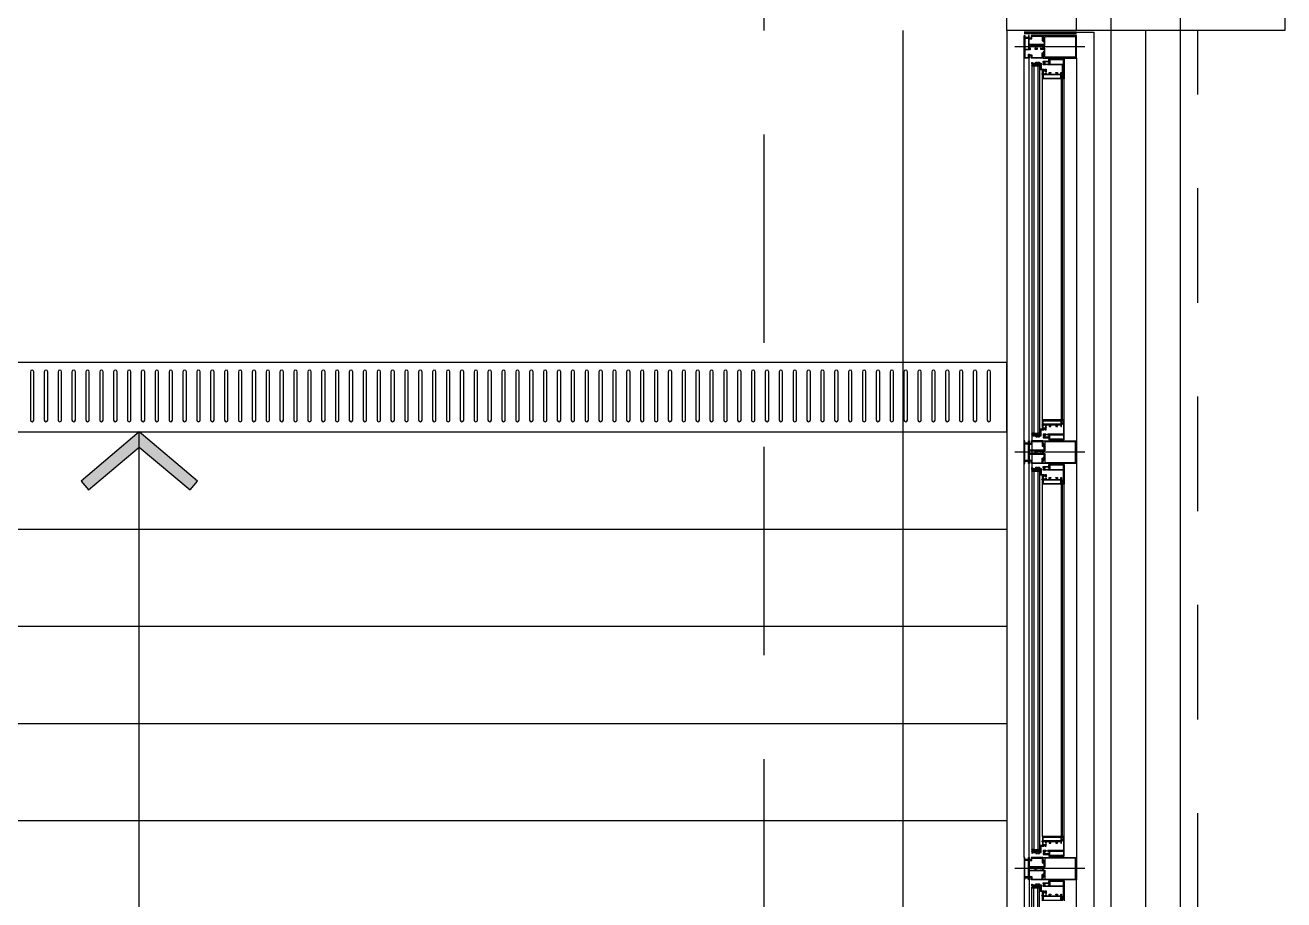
# Model space of a CAD drawing. Header units: millimetres. Extents: x -47382 to 204618, y -51045 to 127155.
# Drawn here: x 22372 to 25997, y 57966 to 60486 of the extents above; entities that cross this region are included whole.
import ezdxf

# ---------------------------------------------------------------- set-up
doc = ezdxf.new("R2010")
doc.units = ezdxf.units.MM
doc.header["$LTSCALE"] = 300
doc.header["$MEASUREMENT"] = 0
for name, pattern in [('CEN', [62, 60, -1, 0, -1]), ('HID', [2, 1.1, -0.9]), ('STD_HIDDEN', [3, 2, -1])]:
    doc.linetypes.add(name, pattern=pattern)
doc.layers.get('0').update_dxf_attribs({"linetype": 'CONTINUOUS'})
for name, color, linetype in [('A-CEN', 1, 'CEN'), ('A-CURTAIN', 4, 'HID'), ('A-DOOR', 4, 'CONTINUOUS'), ('A-FLOR-FLIN-TYP2', 8, 'CONTINUOUS'), ('A-FLOR-LINE-ABOV', 6, 'STD_HIDDEN'), ('A-FLOR-PFIX', 6, 'CONTINUOUS'), ('A-FLOR-STRA-ETC', 7, 'CONTINUOUS'), ('A-FLOR-STRA-MAIN', 4, 'CONTINUOUS'), ('A-FLOR-SUB-ELE', 7, 'CONTINUOUS'), ('A-OUT-FIN-TYP2', 4, 'CONTINUOUS'), ('A-ST-AXIS-CEN', 252, 'CEN'), ('A-ST-COL', 2, 'CONTINUOUS'), ('A-ST-CONC', 2, 'CONTINUOUS'), ('A-조적해치', 8, 'CONTINUOUS'), ('FIN', 5, 'CONTINUOUS')]:
    doc.layers.add(name, color=color, linetype=linetype)

# ---------------------------------------------------------------- blocks, each defined once
blk = doc.blocks.new('A$C425351A3')
at = {"layer": 'A-DOOR', "color": 4}
for p, q in [((0, 27.1), (0, 227.1)), ((0, 227.1), (3620, 227.1)), ((42.5, 201.3), (42.5, 0)), ((1210, 201.3), (1210, 0)), ((2410, 201.3), (2410, 0)), ((0, 177.1), (0, 27.1)), ((5, 177.1), (5, 27.1)), ((75, 177.1), (2377.5, 177.1)), ((3545, 177.1), (2442.5, 177.1)), ((1117.5, 137.1), (94.5, 137.1)), ((1117.5, 142.1), (135, 142.1)), ((1117.5, 134.1), (135, 134.1)), ((2317.5, 142.1), (1302.5, 142.1)), ((2317.5, 137.1), (1302.5, 137.1)), ((2317.5, 134.1), (1302.5, 134.1)), ((97.4, 50.1), (94.9, 74.1)), ((113.9, 81.1), (113.9, 79.1)), ((1145.7, 79.1), (121.5, 79.1)), ((2317.5, 79.1), (1274.3, 79.1)), ((2377.5, 41.1), (75, 41.1)), ((97.4, 71.1), (97.4, 65.1)), ((97.4, 71.1), (1155.1, 71.1)), ((97.4, 49.1), (97.4, 71.1)), ((97.4, 66.1), (1155.1, 66.1)), ((97.4, 54.1), (1155.1, 54.1)), ((97.4, 49.1), (2355.1, 49.1)), ((1155.1, 71.1), (1155.1, 65.1)), ((1155.1, 54.1), (1155.1, 49.1)), ((1264.9, 71.1), (2355.1, 71.1)), ((1264.9, 71.1), (1264.9, 65.1)), ((1264.9, 66.1), (2355.1, 66.1)), ((1264.9, 54.1), (2355.1, 54.1)), ((1264.9, 54.1), (1264.9, 49.1)), ((2355.1, 71.1), (2355.1, 65.1)), ((2355.1, 54.1), (2355.1, 49.1)), ((2442.5, 41.1), (3545, 41.1)), ((2464.9, 71.1), (2464.9, 65.1)), ((3522.6, 71.1), (2464.9, 71.1)), ((3522.6, 66.1), (2464.9, 66.1)), ((2464.9, 54.1), (2464.9, 49.1)), ((3522.6, 54.1), (2464.9, 54.1)), ((3522.6, 49.1), (2464.9, 49.1)), ((2377.5, 27.1), (75, 27.1)), ((2442.5, 27.1), (3545, 27.1))]:
    blk.add_line(p, q, dxfattribs=at)
for points in [[(10, 81.1), (19, 81.1, 1), (19, 82.2), (18, 82.2), (18, 83.8), (24, 83.8), (24, 82.2), (23.1, 82.2, 1), (23.1, 81.1), (26.5, 81.1, 0.414214), (27, 81.6), (27, 83.6, -0.414214), (27.5, 84.1), (35.5, 84.1, -0.414214), (36, 83.6), (36, 69.9), (36.3, 69.6), (36, 69.3), (36, 42.1, -0.414214), (35, 41.1), (21.5, 41.1), (21.5, 41.8, 1), (20, 41.8), (20, 41.1), (10, 41.1), (10, 39.1), (14.9, 39.1, -0.414214), (15.4, 38.6), (15.4, 30.3, 1), (16.9, 30.3), (16.9, 38.6, -0.414214), (17.4, 39.1), (48, 39.1, 0.414214), (49, 40.1), (49, 42.6), (47.5, 42.6), (47.1, 41.4, -0.322823), (46.6, 41.1), (38.5, 41.1, -0.414214), (38, 41.6), (38, 57.6, -0.414214), (38.5, 58.1), (46.7, 58.1, -0.284079), (47.1, 57.8), (47.5, 57.1), (49, 57.1), (49, 65.1, 0.414214), (48.5, 65.6), (46.3, 65.6, 1), (46.3, 64.1), (46.5, 64.1, -0.414214), (47, 63.6), (47, 60.9, -0.414214), (46.2, 60.1), (38.8, 60.1, -0.414214), (38, 60.9), (38, 63.6, -0.414214), (38.5, 64.1), (38.8, 64.1, 1), (38.8, 65.6), (38.5, 65.6, -0.414214), (38, 66.1), (38, 73.1, -0.414214), (38.5, 73.6), (38.8, 73.6, 1), (38.8, 75.1), (38.5, 75.1, -0.414214), (38, 75.6), (38, 78.3, -0.414214), (38.8, 79.1), (46.2, 79.1, -0.414214), (47, 78.3), (47, 75.6, -0.414214), (46.5, 75.1), (46.3, 75.1, 1), (46.3, 73.6), (48.5, 73.6, 0.414214), (49, 74.1), (49, 83.6, -0.414214), (49.5, 84.1), (58.5, 84.1, -0.414214), (59, 83.6), (59, 83.1, -0.414214), (58.5, 82.6), (57.1, 82.6, 1), (57.1, 81.1), (62, 81.1, 1), (62, 82.2), (61, 82.2), (61, 83.8), (67, 83.8), (67, 82.2), (66.1, 82.2, 1), (66.1, 81.1), (75, 81.1), (75, 177.1), (10, 177.1)], [(38.5, 82.1), (38.5, 86.1, 0.414214), (38, 86.6), (13, 86.6, -0.414214), (12.5, 87.1), (12.5, 174.1, -0.414214), (13, 174.6), (72, 174.6, -0.414214), (72.5, 174.1), (72.5, 87.1, -0.414214), (72, 86.6), (47, 86.6, 0.414214), (46.5, 86.1), (46.5, 82.1, -0.414214), (46, 81.6), (39, 81.6, -0.414214)], [(135, 137.1), (131.5, 137.1, -1), (131.5, 138.6), (133, 138.6), (133, 140.1), (125, 140.1), (125, 138.6), (126.5, 138.6, -1), (126.5, 137.1), (123, 137.1), (123, 140.1), (95.5, 140.1, 0.414213), (94.5, 139.1), (94.5, 95.2, -0.414213), (94, 94.7), (92, 94.7, -1), (92, 95.7), (92.5, 95.7), (92.5, 98.1, 0.414214), (92, 98.6), (86, 98.6, 0.414214), (85.5, 98.1), (85.5, 95.7), (86, 95.7, -1), (86, 94.7), (85.5, 94.7), (85.5, 89.5), (86, 89.5, -1), (86, 88.5), (85.5, 88.5), (85.5, 86.1, 0.414214), (86, 85.6), (92, 85.6, 0.414214), (92.5, 86.1), (92.5, 88.5), (92, 88.5, -1), (92, 89.5), (94, 89.5, -0.414214), (94.5, 89), (94.5, 81.1), (91, 81.1, -0.414214), (90.5, 81.6), (90.5, 81.6, -0.414214), (91, 82.1), (92.5, 82.1), (92.5, 83.6), (85.5, 83.6), (85.5, 82.1), (87, 82.1, -1), (87, 81.1), (83.5, 81.1), (83.5, 91.8), (83.8, 92.1), (83.5, 92.4), (83.5, 97.6, 0.414214), (83, 98.1), (78, 98.1), (78, 106.1), (76, 106.1, -0.414214), (75, 107.1, -0.414214), (76, 108.1), (78, 108.1), (78, 134.1), (76, 134.1, -0.414214), (75, 135.1, -0.414214), (76, 136.1), (78, 136.1), (78, 142.1), (135, 142.1)], [(1117.5, 137.1), (1121, 137.1, 1), (1121, 138.6), (1119.5, 138.6), (1119.5, 140.1), (1127.5, 140.1), (1127.5, 138.6), (1126, 138.6, 1), (1126, 137.1), (1129.5, 137.1), (1129.5, 140.1), (1157, 140.1, -0.414213), (1158, 139.1), (1158, 95.2, 0.414213), (1158.5, 94.7), (1160.5, 94.7, 1), (1160.5, 95.7), (1160, 95.7), (1160, 98.1, -0.414214), (1160.5, 98.6), (1166.5, 98.6, -0.414214), (1167, 98.1), (1167, 95.7), (1166.5, 95.7, 1), (1166.5, 94.7), (1167, 94.7), (1167, 89.5), (1166.5, 89.5, 1), (1166.5, 88.5), (1167, 88.5), (1167, 86.1, -0.414214), (1166.5, 85.6), (1160.5, 85.6, -0.414214), (1160, 86.1), (1160, 88.5), (1160.5, 88.5, 1), (1160.5, 89.5), (1158.5, 89.5, 0.414214), (1158, 89), (1158, 81.1), (1161.5, 81.1, 0.414214), (1162, 81.6), (1162, 81.6, 0.414214), (1161.5, 82.1), (1160, 82.1), (1160, 83.6), (1167, 83.6), (1167, 82.1), (1165.5, 82.1, 1), (1165.5, 81.1), (1169, 81.1), (1169, 91.8), (1168.7, 92.1), (1169, 92.4), (1169, 97.6, -0.414214), (1169.5, 98.1), (1174.5, 98.1), (1174.5, 106.1), (1176.5, 106.1, 0.414214), (1177.5, 107.1, 0.414214), (1176.5, 108.1), (1174.5, 108.1), (1174.5, 134.1), (1176.5, 134.1, 0.414214), (1177.5, 135.1, 0.414214), (1176.5, 136.1), (1174.5, 136.1), (1174.5, 142.1), (1117.5, 142.1)], [(1302.5, 137.1), (1299, 137.1, -1), (1299, 138.6), (1300.5, 138.6), (1300.5, 140.1), (1292.5, 140.1), (1292.5, 138.6), (1294, 138.6, -1), (1294, 137.1), (1290.5, 137.1), (1290.5, 140.1), (1263, 140.1, 0.414213), (1262, 139.1), (1262, 95.2, -0.414213), (1261.5, 94.7), (1259.5, 94.7, -1), (1259.5, 95.7), (1260, 95.7), (1260, 98.1, 0.414214), (1259.5, 98.6), (1253.5, 98.6, 0.414214), (1253, 98.1), (1253, 95.7), (1253.5, 95.7, -1), (1253.5, 94.7), (1253, 94.7), (1253, 89.5), (1253.5, 89.5, -1), (1253.5, 88.5), (1253, 88.5), (1253, 86.1, 0.414214), (1253.5, 85.6), (1259.5, 85.6, 0.414214), (1260, 86.1), (1260, 88.5), (1259.5, 88.5, -1), (1259.5, 89.5), (1261.5, 89.5, -0.414214), (1262, 89), (1262, 81.1), (1258.5, 81.1, -0.414214), (1258, 81.6), (1258, 81.6, -0.414214), (1258.5, 82.1), (1260, 82.1), (1260, 83.6), (1253, 83.6), (1253, 82.1), (1254.5, 82.1, -1), (1254.5, 81.1), (1251, 81.1), (1251, 91.8), (1251.3, 92.1), (1251, 92.4), (1251, 97.6, 0.414214), (1250.5, 98.1), (1245.5, 98.1), (1245.5, 106.1), (1243.5, 106.1, -0.414214), (1242.5, 107.1, -0.414214), (1243.5, 108.1), (1245.5, 108.1), (1245.5, 134.1), (1243.5, 134.1, -0.414214), (1242.5, 135.1, -0.414214), (1243.5, 136.1), (1245.5, 136.1), (1245.5, 142.1), (1302.5, 142.1)], [(2317.5, 137.1), (2321, 137.1, 1), (2321, 138.6), (2319.5, 138.6), (2319.5, 140.1), (2327.5, 140.1), (2327.5, 138.6), (2326, 138.6, 1), (2326, 137.1), (2329.5, 137.1), (2329.5, 140.1), (2357, 140.1, -0.414213), (2358, 139.1), (2358, 95.2, 0.414213), (2358.5, 94.7), (2360.5, 94.7, 1), (2360.5, 95.7), (2360, 95.7), (2360, 98.1, -0.414214), (2360.5, 98.6), (2366.5, 98.6, -0.414214), (2367, 98.1), (2367, 95.7), (2366.5, 95.7, 1), (2366.5, 94.7), (2367, 94.7), (2367, 89.5), (2366.5, 89.5, 1), (2366.5, 88.5), (2367, 88.5), (2367, 86.1, -0.414214), (2366.5, 85.6), (2360.5, 85.6, -0.414214), (2360, 86.1), (2360, 88.5), (2360.5, 88.5, 1), (2360.5, 89.5), (2358.5, 89.5, 0.414214), (2358, 89), (2358, 81.1), (2361.5, 81.1, 0.414214), (2362, 81.6), (2362, 81.6, 0.414214), (2361.5, 82.1), (2360, 82.1), (2360, 83.6), (2367, 83.6), (2367, 82.1), (2365.5, 82.1, 1), (2365.5, 81.1), (2369, 81.1), (2369, 91.8), (2368.7, 92.1), (2369, 92.4), (2369, 97.6, -0.414214), (2369.5, 98.1), (2374.5, 98.1), (2374.5, 106.1), (2376.5, 106.1, 0.414214), (2377.5, 107.1, 0.414214), (2376.5, 108.1), (2374.5, 108.1), (2374.5, 134.1), (2376.5, 134.1, 0.414214), (2377.5, 135.1, 0.414214), (2376.5, 136.1), (2374.5, 136.1), (2374.5, 142.1), (2317.5, 142.1)], [(23.9, 83.2, 0.414214), (23.4, 83.7), (18.7, 83.7, 0.414214), (18.2, 83.2), (18.2, 82.7, 0.414214), (18.7, 82.2), (19.5, 82.2, -0.696601), (19.5, 80.8), (10, 80.8), (10, 48.1, 0.414214), (11, 47.1), (17.5, 47.1), (17.5, 41.6), (19.5, 41.6), (19.5, 48.1, 0.414214), (18.5, 49.1), (12, 49.1), (12, 78.5), (25.5, 78.5), (25.5, 80.8), (22.5, 80.8, -0.696601), (22.5, 82.2), (23.4, 82.2, 0.414214), (23.9, 82.7)], [(61.2, 83.2, -0.414214), (61.7, 83.7), (66.4, 83.7, -0.414214), (66.9, 83.2), (66.9, 82.7, -0.414214), (66.4, 82.2), (65.5, 82.2, 0.696601), (65.5, 80.8), (75, 80.8), (75, 48.1, -0.414214), (74, 47.1), (67.5, 47.1), (67.5, 41.6), (65.5, 41.6), (65.5, 48.1, -0.414214), (66.5, 49.1), (73, 49.1), (73, 78.5), (59.5, 78.5), (59.5, 80.8), (62.5, 80.8, 0.696601), (62.5, 82.2), (61.7, 82.2, -0.414214), (61.2, 82.7)], [(1191.4, 83.2, 0.414214), (1190.9, 83.7), (1186.2, 83.7, 0.414214), (1185.7, 83.2), (1185.7, 82.7, 0.414214), (1186.2, 82.2), (1187, 82.2, -0.696601), (1187, 80.8), (1177.5, 80.8), (1177.5, 48.1, 0.414214), (1178.5, 47.1), (1185, 47.1), (1185, 41.6), (1187, 41.6), (1187, 48.1, 0.414214), (1186, 49.1), (1179.5, 49.1), (1179.5, 78.5), (1193, 78.5), (1193, 80.8), (1190, 80.8, -0.696601), (1190, 82.2), (1190.9, 82.2, 0.414214), (1191.4, 82.7)], [(1228.7, 83.2, -0.414214), (1229.2, 83.7), (1233.9, 83.7, -0.414214), (1234.4, 83.2), (1234.4, 82.7, -0.414214), (1233.9, 82.2), (1233, 82.2, 0.696601), (1233, 80.8), (1242.5, 80.8), (1242.5, 48.1, -0.414214), (1241.5, 47.1), (1235, 47.1), (1235, 41.6), (1233, 41.6), (1233, 48.1, -0.414214), (1234, 49.1), (1240.5, 49.1), (1240.5, 78.5), (1227, 78.5), (1227, 80.8), (1230, 80.8, 0.696601), (1230, 82.2), (1229.2, 82.2, -0.414214), (1228.7, 82.7)], [(2391.4, 83.2, 0.414214), (2390.9, 83.7), (2386.2, 83.7, 0.414214), (2385.7, 83.2), (2385.7, 82.7, 0.414214), (2386.2, 82.2), (2387, 82.2, -0.696601), (2387, 80.8), (2377.5, 80.8), (2377.5, 48.1, 0.414214), (2378.5, 47.1), (2385, 47.1), (2385, 41.6), (2387, 41.6), (2387, 48.1, 0.414214), (2386, 49.1), (2379.5, 49.1), (2379.5, 78.5), (2393, 78.5), (2393, 80.8), (2390, 80.8, -0.696601), (2390, 82.2), (2390.9, 82.2, 0.414214), (2391.4, 82.7)], [(2428.7, 83.2, -0.414214), (2429.2, 83.7), (2433.9, 83.7, -0.414214), (2434.4, 83.2), (2434.4, 82.7, -0.414214), (2433.9, 82.2), (2433, 82.2, 0.696601), (2433, 80.8), (2442.5, 80.8), (2442.5, 48.1, -0.414214), (2441.5, 47.1), (2435, 47.1), (2435, 41.6), (2433, 41.6), (2433, 48.1, -0.414214), (2434, 49.1), (2440.5, 49.1), (2440.5, 78.5), (2427, 78.5), (2427, 80.8), (2430, 80.8, 0.696601), (2430, 82.2), (2429.2, 82.2, -0.414214), (2428.7, 82.7)], [(17, 29.1), (17, 38, -1), (18.5, 38), (18.5, 29.1, 0.414214), (19, 28.6), (48.3, 28.6, 0.414214), (49.3, 29.6), (49.3, 42.9), (47.3, 42.9), (46.8, 41.4), (45.3, 41.4), (45.3, 43.4, -0.414214), (46.3, 44.4), (49.8, 44.4, -0.414214), (50.8, 43.4), (50.8, 29.6, 0.414214), (51.8, 28.6), (73, 28.6, 0.414214), (73.5, 29.1), (73.5, 39.1, 0.414214), (73, 39.6), (63.5, 39.6), (63.5, 41.8, -1), (65, 41.8), (65, 41.1), (75, 41.1), (75, 27.1), (10, 27.1), (10, 28.6), (16.5, 28.6, 0.414214)]]:
    blk.add_lwpolyline(points, format="xyb", close=True, dxfattribs=at)
for points in [[(1177.5, 177.1), (1242.5, 177.1), (1242.5, 81.1), (1233.6, 81.1, -1), (1233.6, 82.2), (1234.5, 82.2), (1234.5, 83.8), (1228.5, 83.8), (1228.5, 82.2), (1229.5, 82.2, -1), (1229.5, 81.1), (1226, 81.1, -0.414214), (1225.5, 81.6), (1225.5, 83.6, 0.414214), (1225, 84.1), (1217, 84.1, 0.414214), (1216.5, 83.6), (1216.5, 69.9), (1216.2, 69.6), (1216.5, 69.3), (1216.5, 42.1, 0.414214), (1217.5, 41.1), (1231, 41.1), (1231, 41.8, -1), (1232.5, 41.8), (1232.5, 41.1), (1242.5, 41.1), (1242.5, 39.1), (1237.6, 39.1, 0.414214), (1237.1, 38.6), (1237.1, 30.3, -1), (1235.6, 30.3), (1235.6, 38.6, 0.414214), (1235.1, 39.1), (1210, 39.1), (1184.9, 39.1, 0.414214), (1184.4, 38.6), (1184.4, 30.3, -1), (1182.9, 30.3), (1182.9, 38.6, 0.414214), (1182.4, 39.1), (1177.5, 39.1), (1177.5, 41.1), (1187.5, 41.1), (1187.5, 41.8, -1), (1189, 41.8), (1189, 41.1), (1202.5, 41.1, 0.414214), (1203.5, 42.1), (1203.5, 69.3), (1203.8, 69.6), (1203.5, 69.9), (1203.5, 83.6, 0.414214), (1203, 84.1), (1195, 84.1, 0.414214), (1194.5, 83.6), (1194.5, 81.6, -0.414214), (1194, 81.1), (1190.6, 81.1, -1), (1190.6, 82.2), (1191.5, 82.2), (1191.5, 83.8), (1185.5, 83.8), (1185.5, 82.2), (1186.5, 82.2, -1), (1186.5, 81.1), (1177.5, 81.1), (1177.5, 177.1)], [(1210, 81.6), (1213.5, 81.6, 0.414214), (1214, 82.1), (1214, 86.1, -0.414214), (1214.5, 86.6), (1239.5, 86.6, 0.414214), (1240, 87.1), (1240, 174.6), (1180, 174.6), (1180, 87.1, 0.414214), (1180.5, 86.6), (1205.5, 86.6, -0.414214), (1206, 86.1), (1206, 82.1, 0.414214), (1206.5, 81.6), (1210, 81.6)], [(2377.5, 177.1), (2442.5, 177.1), (2442.5, 81.1), (2433.6, 81.1, -1), (2433.6, 82.2), (2434.5, 82.2), (2434.5, 83.8), (2428.5, 83.8), (2428.5, 82.2), (2429.5, 82.2, -1), (2429.5, 81.1), (2426, 81.1, -0.414214), (2425.5, 81.6), (2425.5, 83.6, 0.414214), (2425, 84.1), (2417, 84.1, 0.414214), (2416.5, 83.6), (2416.5, 69.9), (2416.2, 69.6), (2416.5, 69.3), (2416.5, 42.1, 0.414214), (2417.5, 41.1), (2431, 41.1), (2431, 41.8, -1), (2432.5, 41.8), (2432.5, 41.1), (2442.5, 41.1), (2442.5, 39.1), (2437.6, 39.1, 0.414214), (2437.1, 38.6), (2437.1, 30.3, -1), (2435.6, 30.3), (2435.6, 38.6, 0.414214), (2435.1, 39.1), (2410, 39.1), (2384.9, 39.1, 0.414214), (2384.4, 38.6), (2384.4, 30.3, -1), (2382.9, 30.3), (2382.9, 38.6, 0.414214), (2382.4, 39.1), (2377.5, 39.1), (2377.5, 41.1), (2387.5, 41.1), (2387.5, 41.8, -1), (2389, 41.8), (2389, 41.1), (2402.5, 41.1, 0.414214), (2403.5, 42.1), (2403.5, 69.3), (2403.8, 69.6), (2403.5, 69.9), (2403.5, 83.6, 0.414214), (2403, 84.1), (2395, 84.1, 0.414214), (2394.5, 83.6), (2394.5, 81.6, -0.414214), (2394, 81.1), (2390.6, 81.1, -1), (2390.6, 82.2), (2391.5, 82.2), (2391.5, 83.8), (2385.5, 83.8), (2385.5, 82.2), (2386.5, 82.2, -1), (2386.5, 81.1), (2377.5, 81.1), (2377.5, 177.1)], [(2410, 81.6), (2413.5, 81.6, 0.414214), (2414, 82.1), (2414, 86.1, -0.414214), (2414.5, 86.6), (2439.5, 86.6, 0.414214), (2440, 87.1), (2440, 174.6), (2380, 174.6), (2380, 87.1, 0.414214), (2380.5, 86.6), (2405.5, 86.6, -0.414214), (2406, 86.1), (2406, 82.1, 0.414214), (2406.5, 81.6), (2410, 81.6)], [(121.5, 79.1), (121.5, 78.6, -1), (120, 78.6), (120, 79.1), (116.3, 79.1), (116, 79.4), (115.7, 79.1), (108.8, 79.1), (108.8, 74.1), (94.9, 74.1), (94.9, 72.1), (93.6, 72.1), (93.6, 74.1), (91.4, 74.1), (91.4, 59.4), (93.6, 59.4), (93.6, 61.4), (94.9, 61.4), (94.9, 58.1), (91.4, 58.1), (91.4, 49.1), (87.5, 49.1, -0.414214), (87.2, 49.4), (87.2, 50.3, -0.414214), (87.5, 50.6), (89.4, 50.6), (89.4, 59.9), (86.2, 59.9), (86.2, 62.9, -0.414214), (86.7, 63.4), (87.4, 63.4, -0.414214), (87.9, 62.9), (87.9, 61.9), (89.4, 61.9), (89.4, 63.4), (89.4, 65.6), (86.2, 65.6), (86.2, 70.1, -0.414214), (86.7, 70.6), (87.4, 70.6, -0.414214), (87.9, 70.1), (87.9, 67.6), (89.4, 67.6), (89.4, 76.1), (106.8, 76.1), (106.8, 82.6, -0.414214), (107.3, 83.1, -0.414214), (107.8, 82.6), (107.8, 81.7, 0.414214), (108.4, 81.1, 0.414214), (109, 81.7), (109, 87.9, 0.414214), (108.4, 88.5, 0.414214), (107.8, 87.9), (107.8, 87, -0.414214), (107.3, 86.5, -0.414214), (106.8, 87), (106.8, 90.1), (112.9, 90.1, -0.414214), (113.4, 89.6), (113.4, 87.6, -1), (112.4, 87.6, 0.414214), (111.9, 88.1), (111.6, 88.1, 0.414214), (111, 87.5), (111, 81.7, 0.414214), (111.6, 81.1), (111.9, 81.1, 0.414214), (112.4, 81.6, -1), (113.4, 81.6, 0.414214), (113.9, 81.1), (118.1, 81.1, 0.414214), (118.6, 81.6, -1), (119.6, 81.6, 0.414214), (120.1, 81.1), (120.4, 81.1, 0.414214), (121, 81.7), (121, 87.5, 0.414214), (120.4, 88.1), (120.1, 88.1, 0.414214), (119.6, 87.6, -1), (118.6, 87.6), (118.6, 89.6, -0.414214), (119.1, 90.1), (121, 90.1), (121, 98.6), (116, 98.6), (116, 103.1), (118, 103.1), (118, 100.6), (121, 100.6), (121, 120.6), (118, 120.6), (118, 118.1), (116, 118.1), (116, 122.6), (121, 122.6), (121, 132.1), (116, 132.1), (116, 134.1), (135, 134.1), (135, 79.1), (121.5, 79.1)], [(1131, 79.1), (1131, 78.6, 1), (1132.5, 78.6), (1132.5, 79.1), (1136.2, 79.1), (1136.5, 79.4), (1136.8, 79.1), (1143.7, 79.1), (1143.7, 74.1), (1157.6, 74.1), (1157.6, 72.1), (1158.9, 72.1), (1158.9, 74.1), (1161.1, 74.1), (1161.1, 59.4), (1158.9, 59.4), (1158.9, 61.4), (1157.6, 61.4), (1157.6, 58.1), (1161.1, 58.1), (1161.1, 49.1), (1165, 49.1, 0.414214), (1165.3, 49.4), (1165.3, 50.3, 0.414214), (1165, 50.6), (1163.1, 50.6), (1163.1, 59.9), (1166.3, 59.9), (1166.3, 62.9, 0.414214), (1165.8, 63.4), (1165.1, 63.4, 0.414214), (1164.6, 62.9), (1164.6, 61.9), (1163.1, 61.9), (1163.1, 63.4), (1163.1, 65.6), (1166.3, 65.6), (1166.3, 70.1, 0.414214), (1165.8, 70.6), (1165.1, 70.6, 0.414214), (1164.6, 70.1), (1164.6, 67.6), (1163.1, 67.6), (1163.1, 76.1), (1145.7, 76.1), (1145.7, 82.6, 0.414214), (1145.2, 83.1, 0.414214), (1144.7, 82.6), (1144.7, 81.7, -0.414214), (1144.1, 81.1, -0.414214), (1143.5, 81.7), (1143.5, 87.9, -0.414214), (1144.1, 88.5, -0.414214), (1144.7, 87.9), (1144.7, 87, 0.414214), (1145.2, 86.5, 0.414214), (1145.7, 87), (1145.7, 90.1), (1139.6, 90.1, 0.414214), (1139.1, 89.6), (1139.1, 87.6, 1), (1140.1, 87.6, -0.414214), (1140.6, 88.1), (1140.9, 88.1, -0.414214), (1141.5, 87.5), (1141.5, 81.7, -0.414214), (1140.9, 81.1), (1140.6, 81.1, -0.414214), (1140.1, 81.6, 1), (1139.1, 81.6, -0.414214), (1138.6, 81.1), (1134.4, 81.1, -0.414214), (1133.9, 81.6, 1), (1132.9, 81.6, -0.414214), (1132.4, 81.1), (1132.1, 81.1, -0.414214), (1131.5, 81.7), (1131.5, 87.5, -0.414214), (1132.1, 88.1), (1132.4, 88.1, -0.414214), (1132.9, 87.6, 1), (1133.9, 87.6), (1133.9, 89.6, 0.414214), (1133.4, 90.1), (1131.5, 90.1), (1131.5, 98.6), (1136.5, 98.6), (1136.5, 103.1), (1134.5, 103.1), (1134.5, 100.6), (1131.5, 100.6), (1131.5, 120.6), (1134.5, 120.6), (1134.5, 118.1), (1136.5, 118.1), (1136.5, 122.6), (1131.5, 122.6), (1131.5, 132.1), (1136.5, 132.1), (1136.5, 134.1), (1117.5, 134.1), (1117.5, 79.1), (1131, 79.1)], [(1289, 79.1), (1289, 78.6, -1), (1287.5, 78.6), (1287.5, 79.1), (1283.8, 79.1), (1283.5, 79.4), (1283.2, 79.1), (1276.3, 79.1), (1276.3, 74.1), (1262.4, 74.1), (1262.4, 72.1), (1261.1, 72.1), (1261.1, 74.1), (1258.9, 74.1), (1258.9, 59.4), (1261.1, 59.4), (1261.1, 61.4), (1262.4, 61.4), (1262.4, 58.1), (1258.9, 58.1), (1258.9, 49.1), (1255, 49.1, -0.414214), (1254.7, 49.4), (1254.7, 50.3, -0.414214), (1255, 50.6), (1256.9, 50.6), (1256.9, 59.9), (1253.7, 59.9), (1253.7, 62.9, -0.414214), (1254.2, 63.4), (1254.9, 63.4, -0.414214), (1255.4, 62.9), (1255.4, 61.9), (1256.9, 61.9), (1256.9, 63.4), (1256.9, 65.6), (1253.7, 65.6), (1253.7, 70.1, -0.414214), (1254.2, 70.6), (1254.9, 70.6, -0.414214), (1255.4, 70.1), (1255.4, 67.6), (1256.9, 67.6), (1256.9, 76.1), (1274.3, 76.1), (1274.3, 82.6, -0.414214), (1274.8, 83.1, -0.414214), (1275.3, 82.6), (1275.3, 81.7, 0.414214), (1275.9, 81.1, 0.414214), (1276.5, 81.7), (1276.5, 87.9, 0.414214), (1275.9, 88.5, 0.414214), (1275.3, 87.9), (1275.3, 87, -0.414214), (1274.8, 86.5, -0.414214), (1274.3, 87), (1274.3, 90.1), (1280.4, 90.1, -0.414214), (1280.9, 89.6), (1280.9, 87.6, -1), (1279.9, 87.6, 0.414214), (1279.4, 88.1), (1279.1, 88.1, 0.414214), (1278.5, 87.5), (1278.5, 81.7, 0.414214), (1279.1, 81.1), (1279.4, 81.1, 0.414214), (1279.9, 81.6, -1), (1280.9, 81.6, 0.414214), (1281.4, 81.1), (1285.6, 81.1, 0.414214), (1286.1, 81.6, -1), (1287.1, 81.6, 0.414214), (1287.6, 81.1), (1287.9, 81.1, 0.414214), (1288.5, 81.7), (1288.5, 87.5, 0.414214), (1287.9, 88.1), (1287.6, 88.1, 0.414214), (1287.1, 87.6, -1), (1286.1, 87.6), (1286.1, 89.6, -0.414214), (1286.6, 90.1), (1288.5, 90.1), (1288.5, 98.6), (1283.5, 98.6), (1283.5, 103.1), (1285.5, 103.1), (1285.5, 100.6), (1288.5, 100.6), (1288.5, 120.6), (1285.5, 120.6), (1285.5, 118.1), (1283.5, 118.1), (1283.5, 122.6), (1288.5, 122.6), (1288.5, 132.1), (1283.5, 132.1), (1283.5, 134.1), (1302.5, 134.1), (1302.5, 79.1), (1289, 79.1)], [(2331, 79.1), (2331, 78.6, 1), (2332.5, 78.6), (2332.5, 79.1), (2336.2, 79.1), (2336.5, 79.4), (2336.8, 79.1), (2343.7, 79.1), (2343.7, 74.1), (2357.6, 74.1), (2357.6, 72.1), (2358.9, 72.1), (2358.9, 74.1), (2361.1, 74.1), (2361.1, 59.4), (2358.9, 59.4), (2358.9, 61.4), (2357.6, 61.4), (2357.6, 58.1), (2361.1, 58.1), (2361.1, 49.1), (2365, 49.1, 0.414214), (2365.3, 49.4), (2365.3, 50.3, 0.414214), (2365, 50.6), (2363.1, 50.6), (2363.1, 59.9), (2366.3, 59.9), (2366.3, 62.9, 0.414214), (2365.8, 63.4), (2365.1, 63.4, 0.414214), (2364.6, 62.9), (2364.6, 61.9), (2363.1, 61.9), (2363.1, 63.4), (2363.1, 65.6), (2366.3, 65.6), (2366.3, 70.1, 0.414214), (2365.8, 70.6), (2365.1, 70.6, 0.414214), (2364.6, 70.1), (2364.6, 67.6), (2363.1, 67.6), (2363.1, 76.1), (2345.7, 76.1), (2345.7, 82.6, 0.414214), (2345.2, 83.1, 0.414214), (2344.7, 82.6), (2344.7, 81.7, -0.414214), (2344.1, 81.1, -0.414214), (2343.5, 81.7), (2343.5, 87.9, -0.414214), (2344.1, 88.5, -0.414214), (2344.7, 87.9), (2344.7, 87, 0.414214), (2345.2, 86.5, 0.414214), (2345.7, 87), (2345.7, 90.1), (2339.6, 90.1, 0.414214), (2339.1, 89.6), (2339.1, 87.6, 1), (2340.1, 87.6, -0.414214), (2340.6, 88.1), (2340.9, 88.1, -0.414214), (2341.5, 87.5), (2341.5, 81.7, -0.414214), (2340.9, 81.1), (2340.6, 81.1, -0.414214), (2340.1, 81.6, 1), (2339.1, 81.6, -0.414214), (2338.6, 81.1), (2334.4, 81.1, -0.414214), (2333.9, 81.6, 1), (2332.9, 81.6, -0.414214), (2332.4, 81.1), (2332.1, 81.1, -0.414214), (2331.5, 81.7), (2331.5, 87.5, -0.414214), (2332.1, 88.1), (2332.4, 88.1, -0.414214), (2332.9, 87.6, 1), (2333.9, 87.6), (2333.9, 89.6, 0.414214), (2333.4, 90.1), (2331.5, 90.1), (2331.5, 98.6), (2336.5, 98.6), (2336.5, 103.1), (2334.5, 103.1), (2334.5, 100.6), (2331.5, 100.6), (2331.5, 120.6), (2334.5, 120.6), (2334.5, 118.1), (2336.5, 118.1), (2336.5, 122.6), (2331.5, 122.6), (2331.5, 132.1), (2336.5, 132.1), (2336.5, 134.1), (2317.5, 134.1), (2317.5, 79.1), (2331, 79.1)], [(2502.5, 137.1), (2499, 137.1, -1), (2499, 138.6), (2500.5, 138.6)], [(2500.5, 140.1), (2492.5, 140.1), (2492.5, 138.6), (2494, 138.6, -1), (2494, 137.1), (2490.5, 137.1), (2490.5, 140.1), (2463, 140.1, 0.414213), (2462, 139.1), (2462, 95.2, -0.414213), (2461.5, 94.7), (2459.5, 94.7, -1), (2459.5, 95.7), (2460, 95.7), (2460, 98.1, 0.414214), (2459.5, 98.6), (2453.5, 98.6, 0.414214), (2453, 98.1), (2453, 95.7), (2453.5, 95.7, -1), (2453.5, 94.7), (2453, 94.7), (2453, 89.5), (2453.5, 89.5, -1), (2453.5, 88.5), (2453, 88.5), (2453, 86.1, 0.414214), (2453.5, 85.6), (2459.5, 85.6, 0.414214), (2460, 86.1), (2460, 88.5), (2459.5, 88.5, -1), (2459.5, 89.5), (2461.5, 89.5, -0.414214), (2462, 89), (2462, 81.1), (2458.5, 81.1, -0.414214), (2458, 81.6), (2458, 81.6, -0.414214), (2458.5, 82.1), (2460, 82.1), (2460, 83.6), (2453, 83.6), (2453, 82.1), (2454.5, 82.1, -1), (2454.5, 81.1), (2451, 81.1), (2451, 91.8), (2451.3, 92.1), (2451, 92.4), (2451, 97.6, 0.414214), (2450.5, 98.1), (2445.5, 98.1), (2445.5, 106.1), (2443.5, 106.1, -0.414214), (2442.5, 107.1, -0.414214), (2443.5, 108.1), (2445.5, 108.1), (2445.5, 134.1), (2443.5, 134.1, -0.414214), (2442.5, 135.1, -0.414214), (2443.5, 136.1), (2445.5, 136.1), (2445.5, 142.1), (2502.5, 142.1)], [(2489, 79.1), (2489, 78.6, -1), (2487.5, 78.6), (2487.5, 79.1), (2483.8, 79.1), (2483.5, 79.4), (2483.2, 79.1), (2476.3, 79.1), (2476.3, 74.1), (2462.4, 74.1), (2462.4, 72.1), (2461.1, 72.1), (2461.1, 74.1), (2458.9, 74.1), (2458.9, 59.4), (2461.1, 59.4), (2461.1, 61.4), (2462.4, 61.4), (2462.4, 58.1), (2458.9, 58.1), (2458.9, 49.1), (2455, 49.1, -0.414214), (2454.7, 49.4), (2454.7, 50.3, -0.414214), (2455, 50.6), (2456.9, 50.6), (2456.9, 59.9), (2453.7, 59.9), (2453.7, 62.9, -0.414214), (2454.2, 63.4), (2454.9, 63.4, -0.414214), (2455.4, 62.9), (2455.4, 61.9), (2456.9, 61.9), (2456.9, 63.4), (2456.9, 65.6), (2453.7, 65.6), (2453.7, 70.1, -0.414214), (2454.2, 70.6), (2454.9, 70.6, -0.414214), (2455.4, 70.1), (2455.4, 67.6), (2456.9, 67.6), (2456.9, 76.1), (2474.3, 76.1), (2474.3, 82.6, -0.414214), (2474.8, 83.1, -0.414214), (2475.3, 82.6), (2475.3, 81.7, 0.414214), (2475.9, 81.1, 0.414214), (2476.5, 81.7), (2476.5, 87.9, 0.414214), (2475.9, 88.5, 0.414214), (2475.3, 87.9), (2475.3, 87, -0.414214), (2474.8, 86.5, -0.414214), (2474.3, 87), (2474.3, 90.1), (2480.4, 90.1, -0.414214), (2480.9, 89.6), (2480.9, 87.6, -1), (2479.9, 87.6, 0.414214), (2479.4, 88.1), (2479.1, 88.1, 0.414214), (2478.5, 87.5), (2478.5, 81.7, 0.414214), (2479.1, 81.1), (2479.4, 81.1, 0.414214), (2479.9, 81.6, -1), (2480.9, 81.6, 0.414214), (2481.4, 81.1), (2485.6, 81.1, 0.414214), (2486.1, 81.6, -1), (2487.1, 81.6, 0.414214), (2487.6, 81.1), (2487.9, 81.1, 0.414214), (2488.5, 81.7), (2488.5, 87.5, 0.414214), (2487.9, 88.1), (2487.6, 88.1, 0.414214), (2487.1, 87.6, -1), (2486.1, 87.6), (2486.1, 89.6, -0.414214), (2486.6, 90.1), (2488.5, 90.1), (2488.5, 98.6), (2483.5, 98.6), (2483.5, 103.1), (2485.5, 103.1), (2485.5, 100.6), (2488.5, 100.6), (2488.5, 120.6), (2485.5, 120.6), (2485.5, 118.1), (2483.5, 118.1), (2483.5, 122.6), (2488.5, 122.6), (2488.5, 132.1), (2483.5, 132.1), (2483.5, 134.1), (2502.5, 134.1)], [(1210, 60.1), (1206.3, 60.1, -0.414214), (1205.5, 60.9), (1205.5, 63.6, -0.414214), (1206, 64.1), (1206.3, 64.1, 1), (1206.3, 65.6), (1206, 65.6, -0.414214), (1205.5, 66.1), (1205.5, 73.1, -0.414214), (1206, 73.6), (1206.3, 73.6, 1), (1206.3, 75.1), (1206, 75.1, -0.414214), (1205.5, 75.6), (1205.5, 78.3, -0.414214), (1206.3, 79.1), (1210, 79.1)], [(1210, 60.1), (1213.7, 60.1, 0.414214), (1214.5, 60.9), (1214.5, 63.6, 0.414214), (1214, 64.1), (1213.8, 64.1, -1), (1213.8, 65.6), (1214, 65.6, 0.414214), (1214.5, 66.1), (1214.5, 73.1, 0.414214), (1214, 73.6), (1213.8, 73.6, -1), (1213.8, 75.1), (1214, 75.1, 0.414214), (1214.5, 75.6), (1214.5, 78.3, 0.414214), (1213.7, 79.1), (1210, 79.1)], [(2410, 60.1), (2406.3, 60.1, -0.414214), (2405.5, 60.9), (2405.5, 63.6, -0.414214), (2406, 64.1), (2406.3, 64.1, 1), (2406.3, 65.6), (2406, 65.6, -0.414214), (2405.5, 66.1), (2405.5, 73.1, -0.414214), (2406, 73.6), (2406.3, 73.6, 1), (2406.3, 75.1), (2406, 75.1, -0.414214), (2405.5, 75.6), (2405.5, 78.3, -0.414214), (2406.3, 79.1), (2410, 79.1)], [(2410, 60.1), (2413.7, 60.1, 0.414214), (2414.5, 60.9), (2414.5, 63.6, 0.414214), (2414, 64.1), (2413.8, 64.1, -1), (2413.8, 65.6), (2414, 65.6, 0.414214), (2414.5, 66.1), (2414.5, 73.1, 0.414214), (2414, 73.6), (2413.8, 73.6, -1), (2413.8, 75.1), (2414, 75.1, 0.414214), (2414.5, 75.6), (2414.5, 78.3, 0.414214), (2413.7, 79.1), (2410, 79.1)], [(1210, 27.1), (1242.5, 27.1), (1242.5, 28.6), (1236, 28.6, -0.414214), (1235.5, 29.1), (1235.5, 38, 1), (1234, 38), (1234, 29.1, -0.414214), (1233.5, 28.6), (1186, 28.6), (1186, 38, 1), (1184.5, 38), (1184.5, 29.1, -0.414214), (1184, 28.6), (1177.5, 28.6), (1177.5, 27.1), (1210, 27.1)], [(2410, 27.1), (2442.5, 27.1), (2442.5, 28.6), (2436, 28.6, -0.414214), (2435.5, 29.1), (2435.5, 38, 1), (2434, 38), (2434, 29.1, -0.414214), (2433.5, 28.6), (2386, 28.6), (2386, 38, 1), (2384.5, 38), (2384.5, 29.1, -0.414214), (2384, 28.6), (2377.5, 28.6), (2377.5, 27.1), (2410, 27.1)]]:
    blk.add_lwpolyline(points, format="xyb", dxfattribs=at)
for points in [[(80, 100.6), (92.5, 100.6), (92.5, 140.1), (80, 140.1)], [(133, 132.1), (123, 132.1), (123, 81.1), (133, 81.1)], [(1119.5, 132.1), (1129.5, 132.1), (1129.5, 81.1), (1119.5, 81.1)], [(1172.5, 100.6), (1160, 100.6), (1160, 140.1), (1172.5, 140.1)], [(1247.5, 100.6), (1260, 100.6), (1260, 140.1), (1247.5, 140.1)], [(1300.5, 132.1), (1290.5, 132.1), (1290.5, 81.1), (1300.5, 81.1)], [(2319.5, 132.1), (2329.5, 132.1), (2329.5, 81.1), (2319.5, 81.1)], [(2372.5, 100.6), (2360, 100.6), (2360, 140.1), (2372.5, 140.1)], [(2447.5, 100.6), (2460, 100.6), (2460, 140.1), (2447.5, 140.1)], [(2500.5, 132.1), (2490.5, 132.1), (2490.5, 81.1), (2500.5, 81.1)], [(97.4, 50.1), (97.4, 74.1), (94.9, 74.1), (94.9, 50.1)], [(1155.1, 50.1), (1155.1, 74.1), (1157.6, 74.1), (1157.6, 50.1)], [(1264.9, 50.1), (1264.9, 74.1), (1262.4, 74.1), (1262.4, 50.1)], [(2355.1, 50.1), (2355.1, 74.1), (2357.6, 74.1), (2357.6, 50.1)], [(2464.9, 50.1), (2464.9, 74.1), (2462.4, 74.1), (2462.4, 50.1)]]:
    blk.add_lwpolyline(points, close=True, dxfattribs=at)
for points in [[(2502.5, 79.1), (2489, 79.1)], [(1205.5, 41.1), (1214.5, 41.1), (1214.5, 58.1), (1210, 58.1), (1205.5, 58.1), (1205.5, 41.1)], [(2405.5, 41.1), (2414.5, 41.1), (2414.5, 58.1), (2410, 58.1), (2405.5, 58.1), (2405.5, 41.1)]]:
    blk.add_lwpolyline(points, dxfattribs=at)
for centre, radius, start, end in [((99.8, 92.1), 6.14, 153.4061, 206.5939), ((116, 99.4), 9.86, 253.8262, 286.1738), ((1136.5, 99.4), 9.86, 253.8262, 286.1738), ((1152.7, 92.1), 6.14, 333.4061, 26.5939), ((1267.3, 92.1), 6.14, 153.4061, 206.5939), ((1283.5, 99.4), 9.86, 253.8262, 286.1738), ((2336.5, 99.4), 9.86, 253.8262, 286.1738), ((2352.7, 92.1), 6.14, 333.4061, 26.5939), ((2467.3, 92.1), 6.14, 153.4061, 206.5939), ((2483.5, 99.4), 9.86, 253.8262, 286.1738), ((94.4, 41.2), 8.43, 69.237, 110.763), ((1158.1, 41.2), 8.43, 69.237, 110.763), ((1261.9, 41.2), 8.43, 69.237, 110.763), ((2358.1, 41.2), 8.43, 69.237, 110.763), ((2461.9, 41.2), 8.43, 69.237, 110.763)]:
    blk.add_arc(centre, radius, start, end, dxfattribs=at)
blk = doc.blocks.new('XR-평면도$0$8F-PLAN$0$arrow2')
at = {"color": 8}
blk.add_lwpolyline([(-0.002, 0.87), (0.738, 0), (-0.002, -0.87), (0.15, -1), (1, 0), (0.15, 1)], close=True, dxfattribs=at)
for points in [[(-0.002, 0.87), (0.15, 1), (0.738, 0), (1, 0)], [(0.738, 0), (1, 0), (-0.002, -0.87), (0.15, -1)]]:
    blk.add_solid(points, dxfattribs=at)
blk = doc.blocks.new('ACT 지상1층구조평면도')
at = {"layer": 'A-ST-COL'}
blk.add_lwpolyline([(72781.8, 112116.3), (73381.8, 112116.3), (73381.8, 111516.3), (72781.8, 111516.3), (72781.8, 112116.3)], dxfattribs=at)

msp = doc.modelspace()

# ---------------------------------------------------------------- linework, layer by layer
at = {"layer": 'A-CEN'}
msp.add_lwpolyline([(25500, 51971.4), (25500, 61471.4)], dxfattribs=at)
at = {"layer": 'A-CURTAIN'}
msp.add_lwpolyline([(25600, 56686.4), (25750, 56686.4), (25750, 60471.4), (25600, 60471.4)], dxfattribs=at)
at = {"layer": 'A-FLOR-FLIN-TYP2'}
for p, q in [((24900, 60471.4), (24900, 56836.4)), ((25200, 60471.4), (25200, 56836.4)), ((25600, 56836.4), (25600, 60471.4))]:
    msp.add_line(p, q, dxfattribs=at)
at = {"layer": 'A-FLOR-LINE-ABOV'}
msp.add_lwpolyline([(35400, 61971.4), (24500, 61971.4), (24500, 55571.4), (25200, 55571.4)], dxfattribs=at)
at = {"layer": 'A-FLOR-PFIX'}
msp.add_lwpolyline([(21183.9, 59514.8), (21083.7, 59314.8), (25200, 59314.8), (25200, 59514.8)], close=True, dxfattribs=at)
for points in [[(22397.4, 59348.8), (22397.4, 59487.6, 1), (22387.4, 59487.6), (22387.4, 59348.8, 1)], [(22437.4, 59348.8), (22437.4, 59487.6, 1), (22427.4, 59487.6), (22427.4, 59348.8, 1)], [(22477.3, 59348.8), (22477.3, 59487.6, 1), (22467.3, 59487.6), (22467.3, 59348.8, 1)], [(22517.3, 59348.8), (22517.3, 59487.6, 1), (22507.3, 59487.6), (22507.3, 59348.8, 1)], [(22557.2, 59348.8), (22557.2, 59487.6, 1), (22547.2, 59487.6), (22547.2, 59348.8, 1)], [(22597.1, 59348.8), (22597.1, 59487.6, 1), (22587.1, 59487.6), (22587.1, 59348.8, 1)], [(22637.1, 59348.8), (22637.1, 59487.6, 1), (22627.1, 59487.6), (22627.1, 59348.8, 1)], [(22677, 59348.8), (22677, 59487.6, 1), (22667, 59487.6), (22667, 59348.8, 1)], [(22716.9, 59348.8), (22716.9, 59487.6, 1), (22706.9, 59487.6), (22706.9, 59348.8, 1)], [(22756.9, 59348.8), (22756.9, 59487.6, 1), (22746.9, 59487.6), (22746.9, 59348.8, 1)], [(22796.8, 59348.8), (22796.8, 59487.6, 1), (22786.8, 59487.6), (22786.8, 59348.8, 1)], [(22836.7, 59348.8), (22836.7, 59487.6, 1), (22826.7, 59487.6), (22826.7, 59348.8, 1)], [(22876.7, 59348.8), (22876.7, 59487.6, 1), (22866.7, 59487.6), (22866.7, 59348.8, 1)], [(22916.6, 59348.8), (22916.6, 59487.6, 1), (22906.6, 59487.6), (22906.6, 59348.8, 1)], [(22956.6, 59348.8), (22956.6, 59487.6, 1), (22946.6, 59487.6), (22946.6, 59348.8, 1)], [(22996.5, 59348.8), (22996.5, 59487.6, 1), (22986.5, 59487.6), (22986.5, 59348.8, 1)], [(23036.4, 59348.8), (23036.4, 59487.6, 1), (23026.4, 59487.6), (23026.4, 59348.8, 1)], [(23076.4, 59348.8), (23076.4, 59487.6, 1), (23066.4, 59487.6), (23066.4, 59348.8, 1)], [(23116.3, 59348.8), (23116.3, 59487.6, 1), (23106.3, 59487.6), (23106.3, 59348.8, 1)], [(23156.2, 59348.8), (23156.2, 59487.6, 1), (23146.2, 59487.6), (23146.2, 59348.8, 1)], [(23196.2, 59348.8), (23196.2, 59487.6, 1), (23186.2, 59487.6), (23186.2, 59348.8, 1)], [(23236.1, 59348.8), (23236.1, 59487.6, 1), (23226.1, 59487.6), (23226.1, 59348.8, 1)], [(23276.1, 59348.8), (23276.1, 59487.6, 1), (23266.1, 59487.6), (23266.1, 59348.8, 1)], [(23316, 59348.8), (23316, 59487.6, 1), (23306, 59487.6), (23306, 59348.8, 1)], [(23355.9, 59348.8), (23355.9, 59487.6, 1), (23345.9, 59487.6), (23345.9, 59348.8, 1)], [(23395.9, 59348.8), (23395.9, 59487.6, 1), (23385.9, 59487.6), (23385.9, 59348.8, 1)], [(23435.8, 59348.8), (23435.8, 59487.6, 1), (23425.8, 59487.6), (23425.8, 59348.8, 1)], [(23475.7, 59348.8), (23475.7, 59487.6, 1), (23465.7, 59487.6), (23465.7, 59348.8, 1)], [(23515.7, 59348.8), (23515.7, 59487.6, 1), (23505.7, 59487.6), (23505.7, 59348.8, 1)], [(23555.6, 59348.8), (23555.6, 59487.6, 1), (23545.6, 59487.6), (23545.6, 59348.8, 1)], [(23595.6, 59348.8), (23595.6, 59487.6, 1), (23585.6, 59487.6), (23585.6, 59348.8, 1)], [(23635.5, 59348.8), (23635.5, 59487.6, 1), (23625.5, 59487.6), (23625.5, 59348.8, 1)], [(23675.4, 59348.8), (23675.4, 59487.6, 1), (23665.4, 59487.6), (23665.4, 59348.8, 1)], [(23715.4, 59348.8), (23715.4, 59487.6, 1), (23705.4, 59487.6), (23705.4, 59348.8, 1)], [(23755.3, 59348.8), (23755.3, 59487.6, 1), (23745.3, 59487.6), (23745.3, 59348.8, 1)], [(23795.2, 59348.8), (23795.2, 59487.6, 1), (23785.2, 59487.6), (23785.2, 59348.8, 1)], [(23835.2, 59348.8), (23835.2, 59487.6, 1), (23825.2, 59487.6), (23825.2, 59348.8, 1)], [(23875.1, 59348.8), (23875.1, 59487.6, 1), (23865.1, 59487.6), (23865.1, 59348.8, 1)], [(23915, 59348.8), (23915, 59487.6, 1), (23905, 59487.6), (23905, 59348.8, 1)], [(23955, 59348.8), (23955, 59487.6, 1), (23945, 59487.6), (23945, 59348.8, 1)], [(23994.9, 59348.8), (23994.9, 59487.6, 1), (23984.9, 59487.6), (23984.9, 59348.8, 1)], [(24034.9, 59348.8), (24034.9, 59487.6, 1), (24024.9, 59487.6), (24024.9, 59348.8, 1)], [(24074.8, 59348.8), (24074.8, 59487.6, 1), (24064.8, 59487.6), (24064.8, 59348.8, 1)], [(24114.7, 59348.8), (24114.7, 59487.6, 1), (24104.7, 59487.6), (24104.7, 59348.8, 1)], [(24154.7, 59348.8), (24154.7, 59487.6, 1), (24144.7, 59487.6), (24144.7, 59348.8, 1)], [(24194.6, 59348.8), (24194.6, 59487.6, 1), (24184.6, 59487.6), (24184.6, 59348.8, 1)], [(24234.5, 59348.8), (24234.5, 59487.6, 1), (24224.5, 59487.6), (24224.5, 59348.8, 1)], [(24274.5, 59348.8), (24274.5, 59487.6, 1), (24264.5, 59487.6), (24264.5, 59348.8, 1)], [(24314.4, 59348.8), (24314.4, 59487.6, 1), (24304.4, 59487.6), (24304.4, 59348.8, 1)], [(24354.4, 59348.8), (24354.4, 59487.6, 1), (24344.4, 59487.6), (24344.4, 59348.8, 1)], [(24394.3, 59348.8), (24394.3, 59487.6, 1), (24384.3, 59487.6), (24384.3, 59348.8, 1)], [(24434.2, 59348.8), (24434.2, 59487.6, 1), (24424.2, 59487.6), (24424.2, 59348.8, 1)], [(24474.2, 59348.8), (24474.2, 59487.6, 1), (24464.2, 59487.6), (24464.2, 59348.8, 1)], [(24514.1, 59348.8), (24514.1, 59487.6, 1), (24504.1, 59487.6), (24504.1, 59348.8, 1)], [(24554, 59348.8), (24554, 59487.6, 1), (24544, 59487.6), (24544, 59348.8, 1)], [(24594, 59348.8), (24594, 59487.6, 1), (24584, 59487.6), (24584, 59348.8, 1)], [(24633.9, 59348.8), (24633.9, 59487.6, 1), (24623.9, 59487.6), (24623.9, 59348.8, 1)], [(24673.8, 59348.8), (24673.8, 59487.6, 1), (24663.8, 59487.6), (24663.8, 59348.8, 1)], [(24713.8, 59348.8), (24713.8, 59487.6, 1), (24703.8, 59487.6), (24703.8, 59348.8, 1)], [(24753.7, 59348.8), (24753.7, 59487.6, 1), (24743.7, 59487.6), (24743.7, 59348.8, 1)], [(24793.7, 59348.8), (24793.7, 59487.6, 1), (24783.7, 59487.6), (24783.7, 59348.8, 1)], [(24833.6, 59348.8), (24833.6, 59487.6, 1), (24823.6, 59487.6), (24823.6, 59348.8, 1)], [(24873.5, 59348.8), (24873.5, 59487.6, 1), (24863.5, 59487.6), (24863.5, 59348.8, 1)], [(24913.5, 59348.8), (24913.5, 59487.6, 1), (24903.5, 59487.6), (24903.5, 59348.8, 1)], [(24953.4, 59348.8), (24953.4, 59487.6, 1), (24943.4, 59487.6), (24943.4, 59348.8, 1)], [(24993.3, 59348.8), (24993.3, 59487.6, 1), (24983.3, 59487.6), (24983.3, 59348.8, 1)], [(25033.3, 59348.8), (25033.3, 59487.6, 1), (25023.3, 59487.6), (25023.3, 59348.8, 1)], [(25073.2, 59348.8), (25073.2, 59487.6, 1), (25063.2, 59487.6), (25063.2, 59348.8, 1)], [(25113.2, 59348.8), (25113.2, 59487.6, 1), (25103.2, 59487.6), (25103.2, 59348.8, 1)], [(25153.1, 59348.8), (25153.1, 59487.6, 1), (25143.1, 59487.6), (25143.1, 59348.8, 1)]]:
    msp.add_lwpolyline(points, format="xyb", close=True, dxfattribs=at)
at = {"layer": 'A-FLOR-STRA-ETC'}
msp.add_line((22701.2, 55674.8), (22701.2, 59314.8), dxfattribs=at)
at = {"layer": 'A-FLOR-STRA-MAIN'}
for p, q in [((21083.7, 59314.8), (24400, 59314.8)), ((20953.7, 59034.8), (25200, 59034.8)), ((21051.4, 58754.8), (25200, 58754.8)), ((20941.5, 58474.8), (25200, 58474.8)), ((20842.6, 58194.8), (25200, 58194.8))]:
    msp.add_line(p, q, dxfattribs=at)
at = {"layer": 'A-FLOR-SUB-ELE'}
msp.add_line((24400, 59314.8), (25200, 59314.8), dxfattribs=at)
at = {"layer": 'A-OUT-FIN-TYP2'}
for p, q in [((25200, 60471.4), (25200, 61271.4)), ((25400, 60471.4), (25200, 60471.4))]:
    msp.add_line(p, q, dxfattribs=at)
at = {"layer": 'A-ST-AXIS-CEN'}
msp.add_lwpolyline([(25700, 51971.4), (25700, 99371.4)], dxfattribs=at)
at = {"layer": 'A-ST-CONC'}
msp.add_lwpolyline([(25400, 61071.4), (26000, 61071.4), (26000, 60471.4), (25400, 60471.4), (25400, 61071.4)], dxfattribs=at)
at = {"layer": 'A-조적해치'}
for radius in [9000, 8800]:
    msp.add_arc((29000, 55471.4), radius, 90, 154.10353, dxfattribs=at)
at = {"layer": 'FIN'}
msp.add_arc((27700, 55946.4), 10000, 90, 153.25632, dxfattribs=at)

# ---------------------------------------------------------------- block references
msp.add_blockref('ACT 지상1층구조평면도', (-47381.8, -51044.9))
at = {"layer": 'A-FLOR-STRA-ETC', "xscale": 166.9148302599861, "yscale": 167.8920954242349, "zscale": 166.9148302599861, "rotation": 90.00001700937857}
msp.add_blockref('XR-평면도$0$8F-PLAN$0$arrow2', (22701.2, 59147.9), dxfattribs=at)
at = {"layer": 'A-ST-CONC', "rotation": 269.9999999999999}
msp.add_blockref('A$C425351A3', (25222.9, 60466.4), dxfattribs=at)

doc.saveas('drawing.dxf')
